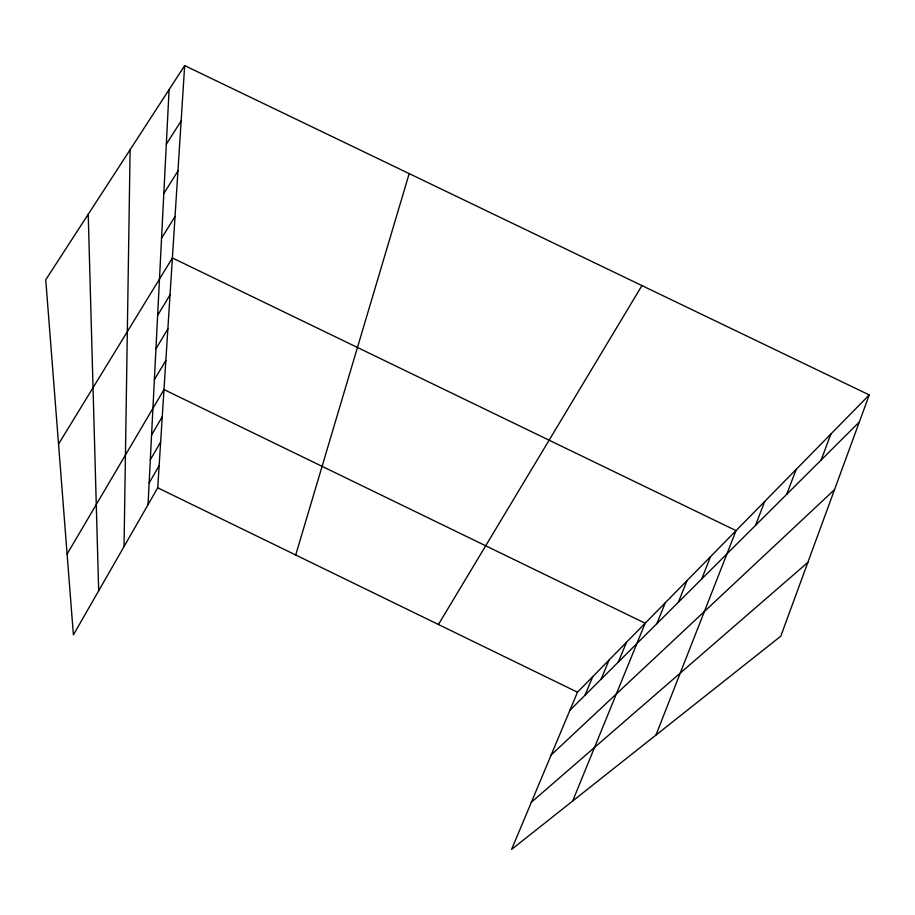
<?xml version="1.0" encoding="UTF-8"?>
<svg xmlns="http://www.w3.org/2000/svg" width="915" height="915" viewBox="0 0 915 915"><rect width="100%" height="100%" fill="white"/><g stroke="black" fill="none" stroke-linecap="round" stroke-linejoin="round"><path stroke-width="1.37" d="M124.04 546.564L130.113 149.717M148.036 504.714L169.092 89.613M184.67 65.606L45.75 279.784L73.394 634.896L157.723 487.798L184.67 65.606L869.25 394.937L780.792 636.2L511.599 849.394L577.479 692.209L869.25 394.937M295.717 554.993L409.188 173.61M821.167 459.993L830.877 434.03M786.706 494.306L796.21 469.349M755.458 525.439L764.746 501.409M655.975 735.042L736.06 530.631L172.397 257.961L58.537 444.084M701.668 579.023L710.543 556.64M678.358 602.242L687.039 580.59M656.833 623.675L665.308 602.722M572.676 801.014L645.178 623.229L163.991 389.573L67.104 554.067M618.368 662.002L626.466 642.296M601.109 679.193L609.024 660.07M584.994 695.251L592.737 676.665M149.134 483.006L159.141 465.655M150.312 459.822L160.651 442.014M151.57 435.002L162.264 416.714M154.372 379.725L165.855 360.396M155.939 348.821L167.868 328.92M438.434 624.499L641.941 285.583M157.643 315.366L170.041 294.882M161.555 238.255L175.04 216.478M163.831 193.5L177.945 171.014M166.324 144.193L181.136 120.963M569.908 710.269L859.345 421.964M551.162 754.989L834.526 489.639M531.341 802.272L807.842 562.405M157.723 487.798L577.479 692.209M88.217 214.316L98.671 590.804"/></g></svg>
